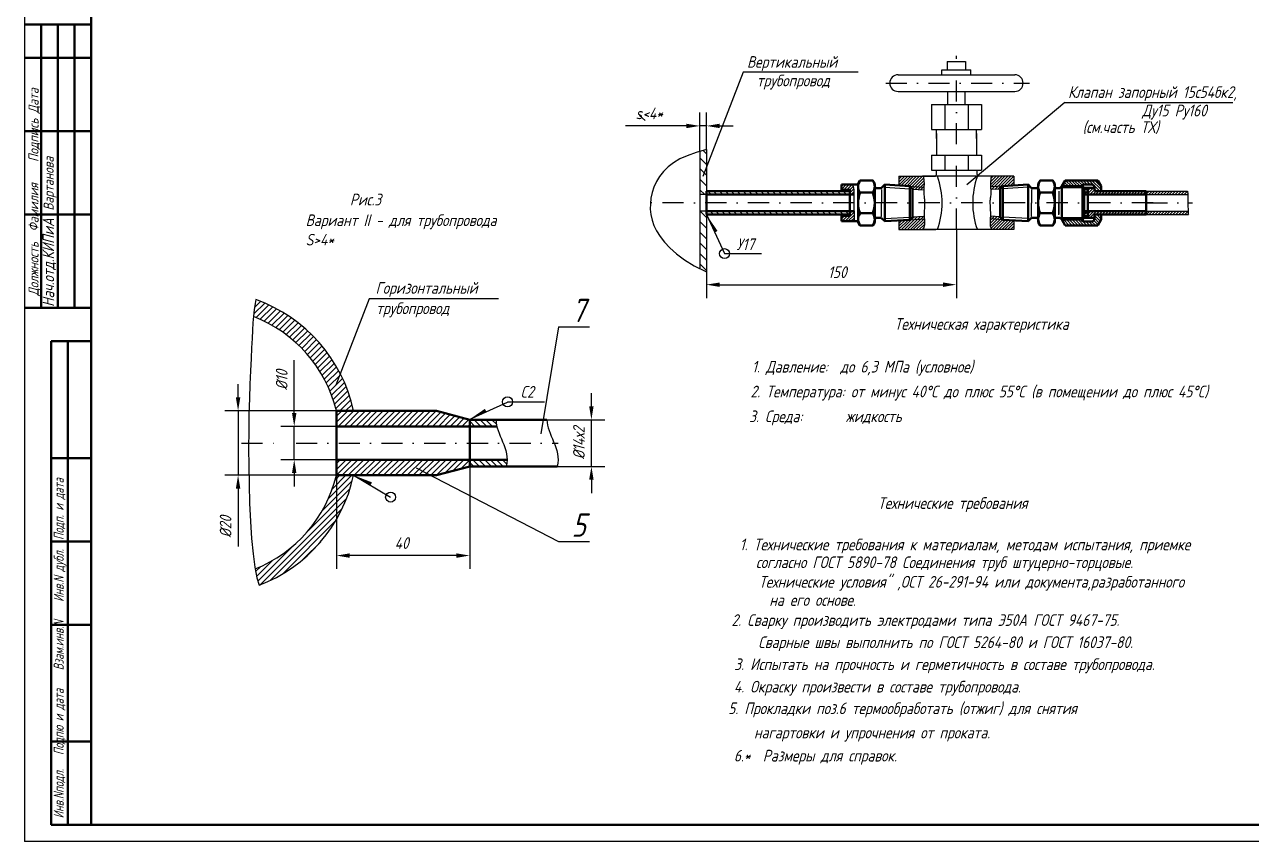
# Model space of a CAD drawing. Header units: millimetres. Extents: x 0 to 6596, y 0 to 3335.
# Drawn here: x 180.8 to 548.8, y 403 to 648 of the extents above; entities that cross this region are included whole.
import ezdxf
from ezdxf.enums import TextEntityAlignment as Align

# ---------------------------------------------------------------- set-up
doc = ezdxf.new("R2010")
doc.units = ezdxf.units.MM
doc.header["$LTSCALE"] = 0.5
doc.header["$MEASUREMENT"] = 0
doc.linetypes.add('DASHDOT', pattern=[25.4, 12.7, -6.35, 0, -6.35])
doc.styles.get("Standard").update_dxf_attribs({"font": 'romand.shx', "width": 0.8, "oblique": 15, "height": 3.5})
doc.dimstyles.get("Standard").update_dxf_attribs({"dimscale": 0, "dimtxt": 3.5, "dimasz": 4, "dimexe": 4, "dimexo": 0, "dimgap": 2, "dimtad": 1, "dimrnd": 0.0035, "dimtxsty": 'Standard', "dimcen": 0.09, "dimclrd": 5, "dimazin": 2, "dimtfac": 1, "dimtix": 1, "dimtmove": 0, "dimatfit": 0, "dimfxl": 0, "dimtolj": 1, "dimtzin": 0, "dimarcsym": 0})
pattern_1 = [(45, (202.68075, 724.55516), (-0.4419417, 0.4419417), [])]

# ---------------------------------------------------------------- blocks, each defined once
blk = doc.blocks.new('*D368')
at = {"color": 0, "linetype": 'Continuous', "lineweight": -2, "transparency": 16777216}
for p, q in [((383.31, 609.94), (383.31, 621.63)), ((385.31, 610.51), (385.31, 621.63))]:
    blk.add_line(p, q, dxfattribs=at)
at = {"color": 5, "linetype": 'Continuous', "lineweight": -2, "transparency": 16777216}
for p, q in [((379.31, 617.63), (360.99, 617.63)), ((385.31, 617.63), (383.31, 617.63)), ((389.31, 617.63), (393.31, 617.63))]:
    blk.add_line(p, q, dxfattribs=at)
at = {"color": 5, "linetype": 'Continuous', "lineweight": 25, "transparency": 16777216}
for points in [[(379.31, 618.29), (379.31, 616.96), (383.31, 617.63)], [(389.31, 618.29), (389.31, 616.96), (385.31, 617.63)]]:
    blk.add_solid(points, dxfattribs=at)
at = {"layer": 'Defpoints', "color": 0, "linetype": 'Continuous', "lineweight": 25, "transparency": 16777216}
for p in [(385.31, 617.63), (383.31, 609.94), (385.31, 610.51)]:
    blk.add_point(p, dxfattribs=at)
at = {"color": 0, "linetype": 'Continuous', "lineweight": 25, "transparency": 16777216, "insert": (368.15, 621.38), "char_height": 3.5, "attachment_point": 5}
blk.add_mtext('\\A1;s<4*', dxfattribs=at)
blk = doc.blocks.new('*D370')
at = {"color": 5, "lineweight": -2, "transparency": 16777216}
for p, q in [((350.81, 533.5), (350.81, 537.5)), ((350.81, 515.5), (350.81, 529.5)), ((350.81, 511.5), (350.81, 507.5))]:
    blk.add_line(p, q, dxfattribs=at)
at = {"color": 0, "lineweight": -2, "transparency": 16777216}
for p, q in [((333.69, 529.5), (354.81, 529.5)), ((336.76, 515.5), (354.81, 515.5))]:
    blk.add_line(p, q, dxfattribs=at)
at = {"color": 5, "lineweight": 25, "transparency": 16777216}
for points in [[(350.14, 533.5), (351.47, 533.5), (350.81, 529.5)], [(350.14, 511.5), (351.47, 511.5), (350.81, 515.5)]]:
    blk.add_solid(points, dxfattribs=at)
at = {"layer": 'Defpoints', "color": 0, "lineweight": 25, "transparency": 16777216}
for p in [(333.69, 529.5), (350.81, 529.5), (336.76, 515.5)]:
    blk.add_point(p, dxfattribs=at)
at = {"color": 0, "lineweight": 25, "transparency": 16777216, "insert": (347.06, 522.5), "char_height": 3.5, "attachment_point": 5, "rotation": 90}
blk.add_mtext('\\A1;%%C14х2', dxfattribs=at)
blk = doc.blocks.new('*D388')
at = {"color": 0, "linetype": 'Continuous', "lineweight": -2, "transparency": 16777216}
for p, q in [((314.31, 515.5), (314.31, 484.75)), ((274.34, 512.82), (274.34, 484.75))]:
    blk.add_line(p, q, dxfattribs=at)
at = {"color": 5, "linetype": 'Continuous', "lineweight": -2, "transparency": 16777216}
blk.add_line((310.31, 488.75), (278.34, 488.75), dxfattribs=at)
at = {"color": 5, "linetype": 'Continuous', "lineweight": 25, "transparency": 16777216}
for points in [[(278.34, 489.42), (278.34, 488.08), (274.34, 488.75)], [(310.31, 489.42), (310.31, 488.08), (314.31, 488.75)]]:
    blk.add_solid(points, dxfattribs=at)
at = {"layer": 'Defpoints', "color": 0, "linetype": 'Continuous', "lineweight": 25, "transparency": 16777216}
for p in [(314.31, 515.5), (274.34, 512.82), (274.34, 488.75)]:
    blk.add_point(p, dxfattribs=at)
at = {"color": 0, "linetype": 'Continuous', "lineweight": 25, "transparency": 16777216, "insert": (293.89, 492.5), "char_height": 3.5, "attachment_point": 5}
blk.add_mtext('\\A1;40', dxfattribs=at)
blk = doc.blocks.new('*D391')
at = {"color": 5, "linetype": 'Continuous', "lineweight": -2, "transparency": 16777216}
for p, q in [((261.66, 531.5), (261.66, 547.33)), ((261.66, 517.5), (261.66, 527.5)), ((261.66, 513.5), (261.66, 509.5))]:
    blk.add_line(p, q, dxfattribs=at)
at = {"color": 0, "linetype": 'Continuous', "lineweight": -2, "transparency": 16777216}
for p, q in [((274.34, 527.5), (257.66, 527.5)), ((274.34, 517.5), (257.66, 517.5))]:
    blk.add_line(p, q, dxfattribs=at)
at = {"color": 5, "linetype": 'Continuous', "lineweight": 25, "transparency": 16777216}
for points in [[(260.99, 531.5), (262.32, 531.5), (261.66, 527.5)], [(260.99, 513.5), (262.32, 513.5), (261.66, 517.5)]]:
    blk.add_solid(points, dxfattribs=at)
at = {"layer": 'Defpoints', "color": 0, "linetype": 'Continuous', "lineweight": 25, "transparency": 16777216}
for p in [(274.34, 527.5), (261.66, 517.5), (274.34, 517.5)]:
    blk.add_point(p, dxfattribs=at)
at = {"color": 0, "linetype": 'Continuous', "lineweight": 25, "transparency": 16777216, "insert": (257.91, 541.42), "char_height": 3.5, "attachment_point": 5, "rotation": 90}
blk.add_mtext('\\A1;%%C10', dxfattribs=at)
blk = doc.blocks.new('*D392')
at = {"color": 5, "linetype": 'Continuous', "lineweight": -2, "transparency": 16777216}
for p, q in [((244.82, 536.18), (244.82, 540.18)), ((244.82, 532.18), (244.82, 512.83)), ((244.82, 508.83), (244.82, 491.45))]:
    blk.add_line(p, q, dxfattribs=at)
at = {"color": 0, "linetype": 'Continuous', "lineweight": -2, "transparency": 16777216}
for p, q in [((274.34, 532.18), (240.82, 532.18)), ((274.34, 512.83), (240.82, 512.83))]:
    blk.add_line(p, q, dxfattribs=at)
at = {"color": 5, "linetype": 'Continuous', "lineweight": 25, "transparency": 16777216}
for points in [[(244.15, 536.18), (245.49, 536.18), (244.82, 532.18)], [(244.15, 508.83), (245.49, 508.83), (244.82, 512.83)]]:
    blk.add_solid(points, dxfattribs=at)
at = {"layer": 'Defpoints', "color": 0, "linetype": 'Continuous', "lineweight": 25, "transparency": 16777216}
for p in [(274.34, 532.18), (244.82, 512.83), (274.34, 512.83)]:
    blk.add_point(p, dxfattribs=at)
at = {"color": 0, "linetype": 'Continuous', "lineweight": 25, "transparency": 16777216, "insert": (241.07, 497.36), "char_height": 3.5, "attachment_point": 5, "rotation": 90}
blk.add_mtext('\\A1;%%C20', dxfattribs=at)
blk = doc.blocks.new('*D395')
at = {"color": 0, "linetype": 'Continuous', "lineweight": -2, "transparency": 16777216}
for p, q in [((385.31, 591.01), (385.31, 566.01)), ((460.31, 586.53), (460.31, 566.01))]:
    blk.add_line(p, q, dxfattribs=at)
at = {"color": 5, "linetype": 'Continuous', "lineweight": -2, "transparency": 16777216}
blk.add_line((389.31, 570.01), (456.31, 570.01), dxfattribs=at)
at = {"color": 5, "linetype": 'Continuous', "lineweight": 25, "transparency": 16777216}
for points in [[(389.31, 570.67), (389.31, 569.34), (385.31, 570.01)], [(456.31, 570.67), (456.31, 569.34), (460.31, 570.01)]]:
    blk.add_solid(points, dxfattribs=at)
at = {"layer": 'Defpoints', "color": 0, "linetype": 'Continuous', "lineweight": 25, "transparency": 16777216}
for p in [(385.31, 591.01), (460.31, 586.53), (460.31, 570.01)]:
    blk.add_point(p, dxfattribs=at)
at = {"color": 0, "linetype": 'Continuous', "lineweight": 25, "transparency": 16777216, "insert": (424.57, 573.76), "char_height": 3.5, "attachment_point": 5}
blk.add_mtext('\\A1;150', dxfattribs=at)

msp = doc.modelspace()

# ---------------------------------------------------------------- hatches: boundary and pattern name
at = {"linetype": 'Continuous', "lineweight": 25}
h = msp.add_hatch(dxfattribs=at)
h.set_pattern_fill('ANSI31', color=256, scale=18, angle=90, style=0)
h.set_pattern_definition([(135, (55.75, 89.1873), (-1.59099, -1.59099), [])])
h.paths.add_polyline_path([(385.307, 610.513), (383.307, 609.945), (383.307, 597.015), (385.307, 597.015)])
h.paths.add_polyline_path([(385.307, 592.015), (383.307, 592.015), (383.307, 574.858), (385.307, 573.9)])
h = msp.add_hatch(dxfattribs=at)
h.set_pattern_fill('ANSI31', color=256, scale=5, style=0)
h.set_pattern_definition(pattern_1)
h.paths.add_polyline_path([(429.653, 589.015), (429.64, 589.918), (429.614, 590.93), (429.583, 591.854), (429.576, 592.015), (428.328, 592.015), (428.328, 590.615), (425.828, 590.615), (425.828, 589.015)])
h.paths.add_polyline_path([(428.328, 598.415), (428.328, 597.015), (429.53, 597.015), (429.53, 597.057), (429.522, 597.74), (429.483, 598.42), (429.402, 599.099), (429.266, 599.779), (429.195, 600.015), (425.828, 600.015), (425.828, 598.415)])
h = msp.add_hatch(dxfattribs=at)
h.set_pattern_fill('ANSI31', color=256, scale=5, style=0)
h.set_pattern_definition(pattern_1)
h.paths.add_polyline_path([(450.564, 599.285, 0.0083455), (450.584, 600.601, 0.0300365), (450.535, 601.408, 0.0101578), (450.375, 602.527), (450.125, 602.527), (443.062, 602.527), (443.062, 599.754), (446.362, 599.548)])
h.paths.add_polyline_path([(450.53, 598.486, 0.005074), (450.564, 599.285), (446.362, 599.548), (447.162, 598.741), (447.162, 598.696)])
h.paths.add_polyline_path([(450.679, 589.753, 0.002508), (450.665, 590.07, -0.0055079), (450.645, 590.553), (447.162, 590.335), (447.162, 590.29), (446.362, 589.483)])
h.paths.add_polyline_path([(450.185, 586.527, 0.018147), (450.516, 587.192, 0.103314), (450.703, 588.032, 0.0136215), (450.679, 589.753), (445.971, 589.459), (443.062, 589.277), (443.062, 586.527)])
h = msp.add_hatch(dxfattribs=at)
h.set_pattern_fill('ANSI31', color=256, scale=5, style=0)
h.set_pattern_definition(pattern_1)
h.paths.add_polyline_path([(477.562, 586.527), (477.562, 589.277), (474.261, 589.483), (470.443, 589.722, 0.0133741), (470.42, 588.032, 0.103314), (470.608, 587.192, 0.018147), (470.938, 586.527)])
h.paths.add_polyline_path([(474.261, 589.483), (473.461, 590.29), (473.461, 590.335), (470.477, 590.521, -0.0051516), (470.459, 590.07, 0.0027554), (470.443, 589.722)])
h.paths.add_polyline_path([(473.461, 598.696), (473.461, 598.741), (474.261, 599.548), (470.558, 599.316, 0.0050741), (470.592, 598.517)])
h.paths.add_polyline_path([(474.261, 599.548), (477.562, 599.754), (477.562, 602.527), (470.748, 602.527, 0.0101578), (470.589, 601.408, 0.0300365), (470.539, 600.601, 0.0081473), (470.558, 599.316)])
h = msp.add_hatch(dxfattribs=at)
h.set_pattern_fill('ANSI31', color=256, scale=5, angle=-90, style=0)
h.set_pattern_definition([(315, (202.68075, 724.55516), (0.4419417, 0.4419417), [])])
h.paths.add_polyline_path([(502.711, 587.777), (503.724, 589.532), (503.724, 591.027), (501.724, 591.027), (501.724, 589.804, -0.4142136), (500.924, 589.004), (498.408, 589.004, -0.1989124), (498.055, 589.15), (497.69, 589.515), (491.956, 589.515), (492.96, 587.777)])
h.paths.add_polyline_path([(498.055, 599.881, -0.1989124), (498.408, 600.027), (500.196, 600.027), (500.832, 601.277), (492.96, 601.277), (491.943, 599.515), (497.69, 599.515)])
h.paths.add_polyline_path([(503.724, 598.027), (503.724, 599.527), (502.714, 601.277), (500.832, 601.277), (500.196, 600.027), (500.924, 600.027, -0.4142136), (501.724, 599.227), (501.724, 598.027)])
h = msp.add_hatch(dxfattribs=at)
h.set_pattern_fill('ANSI31', color=256, scale=10, angle=90, style=0)
h.set_pattern_definition([(135, (-1422.5676, 292.0325), (-0.8838835, -0.8838835), [])])
h.paths.add_polyline_path([(428.328, 598.015), (385.307, 598.015), (385.307, 597.015), (385.423, 597.015), (428.328, 597.015)])
h.paths.add_polyline_path([(428.328, 592.015), (385.307, 592.015), (385.307, 591.015), (428.328, 591.015)])
h = msp.add_hatch(dxfattribs=at)
h.set_pattern_fill('ANSI37', color=256, scale=5, style=0)
h.set_pattern_definition([(45, (202.68075, 724.55516), (-0.4419417, 0.4419417), []), (135, (202.68075, 724.55516), (-0.4419417, -0.4419417), [])])
h.paths.add_polyline_path([(499.724, 597.027), (499.724, 599.015), (498.665, 599.015), (498.665, 597.027)])
h.paths.add_polyline_path([(499.724, 590.015), (499.724, 592.027), (498.665, 592.027), (498.665, 590.015)])
h = msp.add_hatch(dxfattribs=at)
h.set_pattern_fill('ANSI31', color=256, scale=5, style=0)
h.set_pattern_definition(pattern_1)
h.paths.add_polyline_path([(517.224, 597.027), (517.224, 598.027), (517.211, 598.027), (517.209, 598.024), (517.21, 598.027), (501.724, 598.027), (501.724, 599.015), (499.724, 599.015), (499.724, 597.027)])
h.paths.add_polyline_path([(517.224, 591.027), (517.224, 592.027), (499.724, 592.027), (499.724, 590.015), (501.724, 590.015), (501.724, 591.027)])
h = msp.add_hatch(dxfattribs=at)
h.set_pattern_fill('ANSI31', color=256, scale=5, style=0)
h.set_pattern_definition(pattern_1)
h.paths.add_polyline_path([(529.721, 597.027), (529.718, 597.113), (529.636, 598.027), (517.224, 598.027), (517.224, 597.027)])
h.paths.add_polyline_path([(529.876, 591.027), (529.855, 591.222), (529.812, 592.027), (517.224, 592.027), (517.224, 591.027)])
h = msp.add_hatch(dxfattribs=at)
h.set_pattern_fill('ANSI31', color=256, scale=10, style=0)
h.set_pattern_definition([(45, (-295.0435, 969.4615), (-0.8838835, 0.8838835), [])])
h.paths.add_polyline_path([(250.172, 565.516), (249.97, 564.399), (249.684, 562.468), (249.462, 560.541), (249.454, 560.45, -0.2455043), (274.335, 532.175), (274.355, 532.175), (279.466, 532.175, 0.259315)])
h.paths.add_polyline_path([(279.465, 512.823), (274.334, 512.823, -0.2421778), (249.923, 484.739), (250.424, 482.062), (251.112, 479.836, 0.2534299)])
h = msp.add_hatch(dxfattribs=at)
h.set_pattern_fill('ANSI31', color=256, scale=10, style=0)
h.set_pattern_definition([(45, (-296.1234, 969.4615), (-0.8838835, 0.8838835), [])])
h.paths.add_polyline_path([(274.335, 517.503), (274.335, 512.823), (274.355, 512.823), (304.306, 512.823), (314.306, 515.503), (314.306, 517.503)])
h.paths.add_polyline_path([(274.335, 532.175), (274.335, 527.503), (274.355, 527.503), (314.306, 527.503), (314.306, 529.496), (314.202, 529.523), (313.971, 529.416), (314.173, 529.531), (304.306, 532.175)])

# ---------------------------------------------------------------- linework, layer by layer
for p, q in [((180.763, 822.992), (180.763, 402.992)), ((457.561, 636.962), (463.061, 636.962)), ((457.561, 636.962), (457.561, 634.462)), ((463.061, 636.962), (463.061, 634.462)), ((455.976, 634.462), (464.646, 634.462)), ((455.976, 632.962), (455.976, 634.462)), ((464.646, 632.962), (464.646, 634.462)), ((442.819, 632.962), (477.804, 632.962)), ((442.819, 627.962), (477.804, 627.962)), ((457.746, 624.072), (457.746, 627.962)), ((462.876, 624.072), (462.876, 627.962)), ((452.811, 624.072), (467.811, 624.072)), ((452.811, 616.572), (467.811, 616.572)), ((454.311, 613.848), (454.311, 616.572)), ((454.311, 615.367), (454.311, 608.848)), ((466.311, 613.848), (466.311, 616.572)), ((466.311, 615.367), (466.311, 608.848)), ((452.811, 608.848), (467.811, 608.848)), ((452.811, 604.348), (467.811, 604.348)), ((454.311, 603.027), (454.311, 604.348)), ((466.562, 603.027), (466.562, 604.348)), ((435.788, 600.323), (435.788, 594.527)), ((435.788, 594.527), (435.788, 600.323)), ((435.788, 594.504), (435.788, 600.3)), ((435.788, 599.396), (435.788, 600.3)), ((435.788, 600.3), (435.788, 599.504)), ((443.062, 602.527), (454.062, 602.527)), ((477.562, 602.527), (450.125, 602.527)), ((477.562, 602.527), (450.375, 602.527)), ((484.834, 600.323), (484.834, 594.527)), ((484.834, 594.527), (484.834, 600.323)), ((484.834, 594.504), (484.834, 600.3)), ((484.834, 599.396), (484.834, 600.3)), ((484.834, 600.3), (484.834, 599.504)), ((385.423, 597.015), (383.297, 597.015)), ((437.788, 598.597), (437.788, 594.504)), ((447.162, 594.515), (447.162, 598.701)), ((473.461, 594.515), (473.461, 598.701)), ((482.834, 598.597), (482.834, 594.504)), ((491.045, 598.085), (491.045, 594.527)), ((491.045, 597.842), (491.045, 591.11)), ((498.165, 599.018), (491.882, 599.018)), ((435.788, 594.527), (435.788, 588.731)), ((437.788, 590.434), (437.788, 594.527)), ((447.162, 594.515), (447.162, 590.33)), ((473.461, 594.515), (473.461, 590.33)), ((482.834, 590.434), (482.834, 594.527)), ((484.834, 594.527), (484.834, 588.731)), ((491.045, 590.968), (491.045, 594.527)), ((385.423, 592.015), (383.297, 592.015)), ((385.307, 591.014), (390.692, 579.353)), ((435.788, 589.635), (435.788, 588.731)), ((435.788, 588.731), (435.788, 589.527)), ((484.834, 589.635), (484.834, 588.731)), ((484.834, 588.731), (484.834, 589.527)), ((498.165, 590.013), (491.882, 590.013)), ((430.828, 588.704), (431.363, 587.777)), ((431.363, 587.777), (434.762, 587.777)), ((435.788, 588.731), (435.238, 587.777)), ((443.062, 586.527), (454.094, 586.527)), ((477.562, 586.527), (450.185, 586.527)), ((484.834, 588.731), (485.385, 587.777)), ((489.26, 587.777), (485.861, 587.777)), ((489.795, 588.704), (489.26, 587.777)), ((390.692, 579.353), (401.794, 579.353)), ((313.971, 529.416), (325.655, 534.813)), ((336.762, 534.813), (325.655, 534.813)), ((279.465, 512.823), (290.518, 506.281)), ((774.763, 402.992), (180.763, 402.992))]:
    msp.add_line(p, q)
at = {"lineweight": 50}
for p, q in [((200.763, 817.992), (200.763, 407.992)), ((180.763, 648.013), (200.763, 648.013)), ((185.763, 648.013), (185.763, 563.013)), ((190.763, 648.013), (190.763, 563.013)), ((195.763, 648.013), (195.763, 563.013)), ((180.763, 638.013), (200.763, 638.013)), ((180.763, 616.013), (200.763, 616.013)), ((425.828, 600.015), (425.828, 598.015)), ((430.828, 600.35), (431.363, 601.277)), ((430.828, 600.35), (430.828, 588.704)), ((431.363, 601.277), (435.238, 601.277)), ((435.788, 600.323), (435.238, 601.277)), ((435.788, 600.3), (435.788, 594.504)), ((438.812, 594.515), (438.812, 600.02)), ((481.811, 594.515), (481.811, 600.02)), ((484.834, 600.323), (485.385, 601.277)), ((484.834, 600.3), (484.834, 594.504)), ((489.26, 601.277), (485.385, 601.277)), ((489.795, 600.35), (489.26, 601.277)), ((489.795, 600.35), (489.795, 588.704)), ((491.949, 599.527), (492.96, 601.277)), ((502.714, 601.277), (492.96, 601.277)), ((500.924, 600.027), (498.408, 600.027)), ((503.724, 599.527), (502.714, 601.277)), ((428.328, 598.015), (385.307, 598.015)), ((428.328, 597.015), (385.307, 597.015)), ((428.328, 598.415), (425.828, 598.415)), ((428.328, 598.415), (428.328, 590.615)), ((431.434, 597.619), (435.19, 597.619)), ((446.362, 594.515), (446.362, 599.548)), ((447.162, 594.515), (447.162, 598.741)), ((473.461, 594.515), (473.461, 598.741)), ((474.261, 594.515), (474.261, 599.548)), ((489.189, 597.619), (485.433, 597.619)), ((491.882, 599.515), (491.882, 589.531)), ((491.882, 599.515), (491.882, 594.527)), ((498.055, 599.881), (497.69, 599.515)), ((498.665, 599.018), (498.665, 590.032)), ((498.665, 599.018), (498.665, 590.032)), ((498.665, 599.018), (498.665, 590.032)), ((498.665, 599.018), (498.665, 590.032)), ((498.665, 599.018), (498.665, 590.032)), ((498.665, 599.018), (498.665, 590.013)), ((499.724, 599.015), (499.724, 590.015)), ((501.724, 599.227), (501.724, 598.027)), ((501.724, 598.777), (501.724, 598.027)), ((517.224, 598.027), (501.724, 598.027)), ((503.724, 599.527), (503.724, 598.027)), ((435.788, 588.731), (435.788, 594.527)), ((438.812, 594.515), (438.812, 589.011)), ((446.362, 594.515), (446.362, 589.483)), ((447.162, 594.515), (447.162, 590.29)), ((473.461, 594.515), (473.461, 590.29)), ((474.261, 594.515), (474.261, 589.483)), ((481.811, 594.515), (481.811, 589.011)), ((484.834, 588.731), (484.834, 594.527)), ((491.882, 589.515), (491.882, 594.527)), ((180.763, 591.013), (186.153, 591.013)), ((185.763, 591.013), (200.763, 591.013)), ((428.328, 592.015), (385.307, 592.015)), ((428.328, 591.015), (385.307, 591.015)), ((425.828, 591.015), (425.828, 589.015)), ((428.328, 590.615), (425.828, 590.615)), ((431.417, 591.435), (435.19, 591.435)), ((489.206, 591.435), (485.433, 591.435)), ((491.956, 589.515), (492.96, 587.777)), ((498.055, 589.15), (497.69, 589.515)), ((500.924, 589.004), (498.408, 589.004)), ((501.724, 591.027), (501.724, 590.277)), ((501.724, 591.027), (501.724, 589.827)), ((517.224, 591.027), (501.724, 591.027)), ((503.724, 589.532), (502.711, 587.777)), ((503.724, 591.027), (503.724, 589.532)), ((430.828, 588.704), (431.363, 587.777)), ((431.363, 587.777), (435.238, 587.777)), ((435.788, 588.731), (435.238, 587.777)), ((484.834, 588.731), (485.385, 587.777)), ((489.26, 587.777), (485.385, 587.777)), ((489.795, 588.704), (489.26, 587.777)), ((502.711, 587.777), (492.96, 587.777)), ((180.763, 563.013), (200.763, 563.013)), ((188.763, 553.013), (188.763, 407.992)), ((188.763, 553.013), (200.763, 553.013)), ((193.763, 553.013), (193.763, 407.992)), ((274.335, 532.175), (274.335, 512.823)), ((304.306, 532.175), (274.335, 532.175)), ((314.306, 529.496), (304.306, 532.175)), ((274.335, 527.503), (322.427, 527.503)), ((314.306, 529.503), (337.487, 529.503)), ((188.763, 518.013), (200.763, 518.013)), ((274.335, 517.503), (325.518, 517.503)), ((314.306, 515.503), (304.306, 512.823)), ((314.306, 515.503), (340.551, 515.503)), ((304.306, 512.823), (274.335, 512.823)), ((188.763, 493.013), (200.763, 493.013)), ((188.763, 468.013), (200.763, 468.013)), ((188.763, 433.013), (200.763, 433.013)), ((769.763, 407.992), (188.763, 407.992))]:
    msp.add_line(p, q, dxfattribs=at)
at = {"linetype": 'DASHDOT', "lineweight": 25}
for p, q in [((460.307, 586.527), (460.307, 638.616)), ((517.224, 594.515), (531.116, 594.515))]:
    msp.add_line(p, q, dxfattribs=at)
at = {"linetype": 'Continuous', "lineweight": 25}
for p, q in [((396.307, 633.781), (384.241, 602.492)), ((492.836, 624.667), (463.387, 599.936)), ((492.836, 624.667), (543.227, 624.667)), ((365.233, 620.773), (366.915, 619.221)), ((383.307, 609.945), (383.307, 574.858)), ((385.307, 610.513), (385.307, 573.9)), ((438.812, 599.218), (446.362, 598.746)), ((445.971, 599.572), (450.564, 599.285)), ((447.162, 598.696), (450.53, 598.486)), ((474.261, 599.548), (470.542, 599.315)), ((473.461, 598.696), (470.592, 598.517)), ((481.811, 599.218), (474.261, 598.746)), ((498.279, 599.796), (498.279, 599.403)), ((517.224, 598.027), (529.636, 598.027)), ((517.224, 597.027), (529.721, 597.027)), ((385.307, 591.015), (385.307, 576.298)), ((438.812, 589.813), (446.362, 590.285)), ((445.971, 589.459), (450.679, 589.753)), ((447.162, 590.335), (450.629, 590.552)), ((474.261, 589.483), (470.427, 589.723)), ((473.461, 590.335), (470.477, 590.521)), ((481.811, 589.813), (474.261, 590.285)), ((498.279, 589.628), (498.279, 589.24)), ((517.224, 592.027), (529.812, 592.027)), ((517.224, 591.027), (529.876, 591.027)), ((284.107, 565.74), (274.113, 539.841)), ((340.935, 557.328), (335.632, 525.216))]:
    msp.add_line(p, q, dxfattribs=at)
at = {"lineweight": 25}
for p, q in [((430.783, 633.781), (396.307, 633.781)), ((385.307, 593.6), (385.307, 595.311)), ((322.93, 565.74), (284.107, 565.74)), ((340.935, 557.328), (350.276, 557.328)), ((315.879, 527.503), (314.306, 529.076)), ((317.647, 527.503), (315.647, 529.503)), ((319.415, 527.503), (317.415, 529.503)), ((321.183, 527.503), (319.183, 529.503)), ((322.289, 528.164), (320.95, 529.503)), ((315.505, 515.503), (314.306, 516.702)), ((317.273, 515.503), (315.273, 517.503)), ((319.041, 515.503), (317.041, 517.503)), ((320.808, 515.503), (318.808, 517.503)), ((322.576, 515.503), (320.576, 517.503)), ((324.344, 515.503), (322.344, 517.503)), ((325.41, 516.204), (324.112, 517.503)), ((298.2, 515.071), (340.935, 492.938)), ((340.935, 492.938), (350.276, 492.938))]:
    msp.add_line(p, q, dxfattribs=at)
at = {"linetype": 'DASHDOT'}
for p, q in [((439.095, 630.462), (482.271, 630.462)), ((519.283, 594.515), (368.522, 594.515)), ((245.798, 522.503), (256.63, 522.503)), ((262.24, 522.503), (340.846, 522.503))]:
    msp.add_line(p, q, dxfattribs=at)
at = {"linetype": 'Continuous'}
for p, q in [((452.811, 624.072), (452.811, 616.572)), ((456.811, 624.072), (456.811, 616.572)), ((463.811, 624.072), (463.811, 616.572)), ((467.811, 624.072), (467.811, 616.572)), ((452.811, 608.848), (452.811, 604.348)), ((456.811, 608.848), (456.811, 604.348)), ((463.811, 608.848), (463.811, 604.348)), ((467.811, 608.848), (467.811, 604.348)), ((435.788, 600.3), (435.788, 594.504)), ((443.062, 602.527), (443.062, 599.754)), ((477.562, 602.527), (477.562, 599.747)), ((484.834, 600.3), (484.834, 594.504)), ((435.788, 588.731), (435.788, 594.527)), ((484.834, 588.731), (484.834, 594.527)), ((443.062, 589.277), (443.062, 586.527)), ((477.562, 589.318), (477.562, 586.527))]:
    msp.add_line(p, q, dxfattribs=at)
at = {"linetype": 'Continuous', "lineweight": 50}
for p, q in [((430.578, 600.015), (425.828, 600.015)), ((435.788, 600.323), (435.788, 594.527)), ((438.812, 600.02), (437.861, 599.077)), ((438.812, 600.02), (446.362, 599.548)), ((481.811, 600.02), (474.261, 599.548)), ((481.811, 600.02), (482.761, 599.077)), ((484.834, 600.323), (484.834, 594.527)), ((385.307, 598.025), (385.307, 591.015)), ((429.53, 597.015), (428.328, 597.015)), ((436.288, 599.004), (437.685, 599.004)), ((446.362, 599.548), (447.162, 598.741)), ((474.261, 599.548), (473.461, 598.741)), ((484.334, 599.004), (482.937, 599.004)), ((491.882, 599.515), (491.394, 599.039)), ((498.165, 599.515), (498.165, 589.527)), ((498.165, 599.515), (498.165, 594.532)), ((498.165, 599.515), (498.665, 599.018)), ((501.724, 599.015), (498.665, 599.015)), ((498.665, 597.027), (517.224, 597.027)), ((517.224, 598.027), (517.224, 591.027)), ((498.165, 589.515), (498.165, 594.522)), ((430.578, 589.015), (425.828, 589.015)), ((429.576, 592.015), (428.328, 592.015)), ((436.288, 590.027), (437.685, 590.027)), ((438.812, 589.011), (437.861, 589.954)), ((438.812, 589.011), (446.362, 589.483)), ((446.362, 589.483), (447.162, 590.29)), ((474.261, 589.483), (473.461, 590.29)), ((481.811, 589.011), (474.261, 589.483)), ((481.811, 589.011), (482.761, 589.954)), ((484.334, 590.027), (482.937, 590.027)), ((491.882, 589.515), (491.417, 589.992)), ((498.165, 589.515), (498.665, 590.013)), ((498.665, 592.027), (517.224, 592.027)), ((501.724, 590.015), (498.665, 590.015)), ((314.306, 529.503), (314.306, 515.503))]:
    msp.add_line(p, q, dxfattribs=at)
at = {"color": 1, "linetype": 'Continuous', "lineweight": 50}
for p, q in [((491.217, 598.965), (490.295, 598.965)), ((491.24, 590.065), (490.295, 590.065))]:
    msp.add_line(p, q, dxfattribs=at)
at = {"color": 3, "linetype": 'Continuous', "lineweight": 50}
for p, q in [((498.165, 599.515), (491.882, 599.515)), ((498.165, 589.515), (491.882, 589.515))]:
    msp.add_line(p, q, dxfattribs=at)
at = {"linetype": 'Continuous', "lineweight": 25}
for points in [[(385.307, 610.513), (382.2, 609.631), (379.536, 608.702), (377.308, 607.708), (375.423, 606.604), (373.8, 605.358), (372.415, 603.982), (371.258, 602.499), (370.317, 600.932), (369.582, 599.304), (369.04, 597.638), (368.682, 595.957), (368.496, 594.284), (368.475, 592.636), (368.634, 591.009), (368.991, 589.391), (369.562, 587.771), (370.368, 586.138), (371.426, 584.481), (372.754, 582.788), (374.37, 581.05), (376.311, 579.262), (378.693, 577.452), (381.647, 575.653), (385.307, 573.9)], [(429.195, 600.015), (429.266, 599.779), (429.402, 599.099), (429.483, 598.42), (429.522, 597.74), (429.53, 597.057), (429.521, 596.368), (429.505, 595.671), (429.496, 594.965), (429.502, 594.244), (429.522, 593.495), (429.55, 592.703), (429.583, 591.854), (429.614, 590.93), (429.64, 589.918), (429.653, 589.015)], [(529.636, 598.027), (529.718, 597.113), (529.759, 595.988), (529.766, 594.842), (529.768, 593.671), (529.788, 592.466), (529.855, 591.222), (529.876, 591.027)], [(250.172, 565.516), (249.97, 564.399), (249.684, 562.468), (249.462, 560.541), (249.285, 558.528), (249.138, 556.34), (249.002, 553.887), (248.861, 551.08), (248.703, 547.849), (248.535, 544.207), (248.369, 540.188), (248.217, 535.824), (248.092, 531.149), (248.006, 526.196), (247.972, 520.998), (248.001, 515.589), (248.104, 510.024), (248.286, 504.444), (248.546, 499.013), (248.889, 493.896), (249.315, 489.256), (249.826, 485.257), (250.424, 482.062), (251.112, 479.836)]]:
    msp.add_lwpolyline(points, dxfattribs=at)
for points, format in [([(450.375, 602.527, -0.0101578), (450.535, 601.408, -0.0300365), (450.584, 600.601, -0.013798), (450.527, 598.426, 0.026226), (450.525, 597.281, 0.0283104), (450.671, 595.93, -0.0375646), (450.762, 594.909, -0.0189856), (450.738, 593.905, 0.0089145), (450.644, 591.767, 0.0193585), (450.665, 590.07, -0.01613), (450.703, 588.032, -0.103314), (450.516, 587.192, -0.018147), (450.185, 586.527)], "xyb"), ([(470.748, 602.527, 0.0101578), (470.589, 601.408, 0.0300365), (470.539, 600.601, 0.013798), (470.596, 598.426, -0.026226), (470.598, 597.281, -0.0283104), (470.452, 595.93, 0.0375646), (470.361, 594.909, 0.0189856), (470.385, 593.905, -0.0089145), (470.48, 591.767, -0.0193585), (470.459, 590.07, 0.01613), (470.42, 588.032, 0.103314), (470.608, 587.192, 0.018147), (470.938, 586.527)], "xyb"), ([(385.307, 591.014, 0, 1, 0), (388.217, 585.881, 1, 1, 0)], "xyseb"), ([(313.971, 529.416, 0, 1, 0), (319.103, 532.326, 1, 1, 0)], "xyseb"), ([(279.465, 512.823, 0, 1, 0), (284.774, 510.25, 1, 1, 0)], "xyseb")]:
    msp.add_lwpolyline(points, format=format)
for centre in [(390.756, 579.321), (325.664, 534.865), (290.588, 506.29)]:
    msp.add_circle(centre, 1.5)
for centre, radius, start, end in [((442.819, 630.462), 2.5, 90, 270), ((477.804, 630.462), 2.5, 270, 90), ((453.811, 603.027), 0.5, 270, 0), ((432.309, 594.527), 23.694, 340.26696, 19.73304), ((488.88, 594.527), 23.694, 160.26696, 199.73304), ((467.062, 603.027), 0.5, 180, 270)]:
    msp.add_arc(centre, radius, start, end)
at = {"linetype": 'Continuous', "lineweight": 50}
for centre, radius, start, end in [((430.578, 600.265), 0.25, 270, 0), ((439.128, 594.506), 8.3, 157.97106, 201.72013), ((427.497, 594.527), 8.291, 338.1012, 21.8988), ((436.288, 599.504), 0.5, 180, 270), ((437.685, 599.254), 0.25, 270, 314.76975), ((482.937, 599.254), 0.25, 225.23025, 270), ((484.334, 599.504), 0.5, 270, 360), ((493.125, 594.527), 8.291, 158.1012, 201.8988), ((481.495, 594.506), 8.3, 338.27987, 22.02894), ((490.295, 599.465), 0.5, 180, 270), ((491.217, 599.215), 0.25, 270, 315), ((430.578, 588.765), 0.25, 360, 90), ((436.288, 589.527), 0.5, 90, 180), ((437.685, 589.777), 0.25, 45.23025, 90), ((482.937, 589.777), 0.25, 90, 134.76975), ((484.334, 589.527), 0.5, 0, 90), ((490.295, 589.565), 0.5, 90, 180), ((491.24, 589.815), 0.25, 45, 90)]:
    msp.add_arc(centre, radius, start, end, dxfattribs=at)
at = {"lineweight": 50}
for centre, radius, start, end in [((433.846, 599.43), 3.017, 142.25694, 216.90092), ((432.769, 599.419), 3.017, 323.36479, 38.01273), ((487.853, 599.419), 3.017, 141.98727, 216.63521), ((486.777, 599.43), 3.017, 323.09908, 37.74306), ((498.408, 599.527), 0.5, 90, 135), ((500.924, 599.227), 0.8, 360, 90), ((433.846, 589.646), 3.017, 143.6296, 218.28339), ((432.769, 589.635), 3.017, 321.98727, 36.63521), ((487.853, 589.635), 3.017, 143.36479, 218.01273), ((486.777, 589.646), 3.017, 321.71661, 36.3704), ((498.408, 589.504), 0.5, 225, 270), ((498.408, 589.504), 0.5, 225, 270), ((500.924, 589.804), 0.8, 270, 0)]:
    msp.add_arc(centre, radius, start, end, dxfattribs=at)
at = {"lineweight": 25}
for radius, start, end in [(45.665, 12.2289, 70.37869), (40.665, 13.7604, 68.93462), (40.665, 291.77504, 346.2396), (45.665, 290.87809, 347.76231)]:
    msp.add_arc((234.837, 522.503), radius, start, end, dxfattribs=at)
for points in [[(322.196, 529.503), (322.026, 525.316), (326.642, 520.742), (325.259, 515.503)], [(337.487, 529.503), (337.317, 525.316), (341.933, 520.742), (340.551, 515.503)]]:
    msp.add_open_spline(points, degree=3, dxfattribs=at)
at = {"layer": 'Defpoints', "color": 0, "linetype": 'ByBlock'}
for p in [(440.319, 630.462), (480.304, 630.462), (435.788, 599.104), (435.788, 599.081), (484.834, 599.104), (484.834, 599.081), (435.788, 589.95), (484.834, 589.95), (443.062, 586.527)]:
    msp.add_point(p, dxfattribs=at)
at = {"layer": 'Defpoints', "color": 0, "linetype": 'ByBlock', "lineweight": 50}
for p in [(497.828, 599.653), (498.665, 599.038), (498.665, 599.038), (497.828, 589.378), (498.665, 592.129)]:
    msp.add_point(p, dxfattribs=at)

# ---------------------------------------------------------------- texts
at = {"linetype": 'Continuous', "lineweight": 25, "oblique": 15, "width": 0.8}
for s, p in [('Рис.3', (278.36, 593.797)), ('на его основе.', (404.186, 473.662))]:
    msp.add_text(s, height=3.5, dxfattribs=at).set_placement(p)
at = {"linetype": 'Continuous', "lineweight": 25, "oblique": 15, "width": 0.619119}
msp.add_text('Нач.отд.КИПиА', height=3.5, rotation=90, dxfattribs=at).set_placement((189.659, 563.339), (189.659, 589.858), align=Align.FIT)
at = {"lineweight": 25, "char_height": 3.5, "attachment_point": 1}
for s, insert, width in [('Вертикальный ', (397.478, 638.567), 77.57516), ('трубопровод', (400.399, 632.997), 77.57516), ('Клапан запорный 15с54бк2,', (493.802, 629.525), 52.85785), ('Ду15 Ру160', (516.037, 623.998), 41.16479), ('(см.часть ТХ)', (498.155, 619.006), 43.71847), ('Вариант II - для трубопровода S>4*', (265.089, 591.088), 62.41972), ('У17', (394.36, 583.864), 15.41418), ('Горизонтальный ', (286.055, 570.786), 77.57516), ('трубопровод', (286.225, 564.672), 77.57516), ('Техническая характеристика', (441.731, 559.96), 128.61017), ('1. Давление:  до 6,3 МПа (условное)', (398.976, 547.147), 144.12614), ('С2', (329.574, 539.624), 18.54145), ('2. Температура: от минус 40%%DС до плюс 55%%DС (в помещении до плюс 45%%DС)', (398.537, 539.711), 188.88904), ('3. Среда:       жидкость   ', (398.121, 532.263), 121.02458), ('Технические требования', (436.751, 506.246), 102.79093), ('1. Технические требования к материалам, методам испытания, приемке ', (395.315, 493.828), 177.18949), (' согласно ГОСТ 5890-78 Соединения труб штуцерно-торцовые.', (398.316, 488.494), 228.40832), ('Технические условия" ,ОСТ 26-291-94 или документа,разработанного', (401.064, 482.632), 203.95249), (' 2. Сварку производить электродами типа Э50А ГОСТ 9467-75.', (390.985, 471.147), 193.00742), ('Сварные швы выполнить по ГОСТ 5264-80 и ГОСТ 16037-80.', (400.861, 464.511), 152.75033), ('3. Испытать на прочность и герметичность в составе трубопровода.', (393.657, 457.9), 200.57301), ('4. Окраску произвести в составе трубопровода.', (393.537, 451.172), 159.03839), (' 5. Прокладки поз.6 термообработать (отжиг) для снятия ', (389.981, 444.686), 184.88607), ('  нагартовки и упрочнения от проката.', (395.879, 437.412), 179.24461), ('6.*  Размеры для справок.', (393.547, 430.477), 182.18989)]:
    msp.add_mtext(s, dxfattribs=dict(at, insert=insert, width=width))
at = {"lineweight": 25, "char_height": 3, "attachment_point": 1, "rotation": 90}
for s, insert, width in [('Должность  Фамилия    Подпись Дата', (181.961, 566.663), 85.21344), ('Вартанова', (186.505, 592.226), 62.23826), ('{\\W0.7; Инв.Nподл.   Подпю и дата    Взам.инв.N    Инв.N дубл.  Подп. и дата}', (189.524, 408.531), 144.28866)]:
    msp.add_mtext(s, dxfattribs=dict(at, insert=insert, width=width))
at = {"lineweight": 35, "char_height": 7, "width": 25.82314, "attachment_point": 1}
for s, insert in [('7', (344.864, 565.774)), ('5', (344.864, 501.384))]:
    msp.add_mtext(s, dxfattribs=dict(at, insert=insert))

# ---------------------------------------------------------------- dimensions: what is measured, and where the dimension line sits
at = {"linetype": 'Continuous', "lineweight": 25}
for base, p1, p2, text, picture, middle in [((385.307, 617.626), (383.307, 609.945), (385.307, 610.513), 's<4*', '*D368', (368.15, 617.626)), ((460.307, 570.006), (385.307, 591.014), (460.307, 586.527), '150', '*D395', (424.571, 570.006)), ((274.335, 488.751), (314.306, 515.503), (274.335, 512.823), '40', '*D388', (293.886, 488.751))]:
    dim = msp.add_linear_dim(base=base, p1=p1, p2=p2, text=text, dimstyle='Standard', override={"dimscale": 1}, dxfattribs=at)
    dim.commit()
    dim.dimension.update_dxf_attribs({"geometry": picture, "text_midpoint": middle, "dimtype": 160})
for base, p1, p2, text, picture, middle in [((261.656, 517.503), (274.335, 527.503), (274.335, 517.503), '%%C<>', '*D391', (261.656, 541.415)), ((244.82, 512.83), (274.335, 532.175), (274.335, 512.83), '%%C20', '*D392', (244.82, 497.361))]:
    dim = msp.add_linear_dim(base=base, p1=p1, p2=p2, angle=90, text=text, dimstyle='Standard', override={"dimscale": 1}, dxfattribs=at)
    dim.commit()
    dim.dimension.update_dxf_attribs({"geometry": picture, "text_midpoint": middle, "dimtype": 160})
at = {"lineweight": 25}
dim = msp.add_linear_dim(base=(350.808, 529.498), p1=(336.758, 515.498), p2=(333.694, 529.498), angle=90, text='%%C14х2', dimstyle='Standard', override={"dimscale": 1}, dxfattribs=at)
dim.commit()
dim.dimension.update_dxf_attribs({"geometry": '*D370', "text_midpoint": (347.058, 522.498)})

doc.saveas('drawing.dxf')
